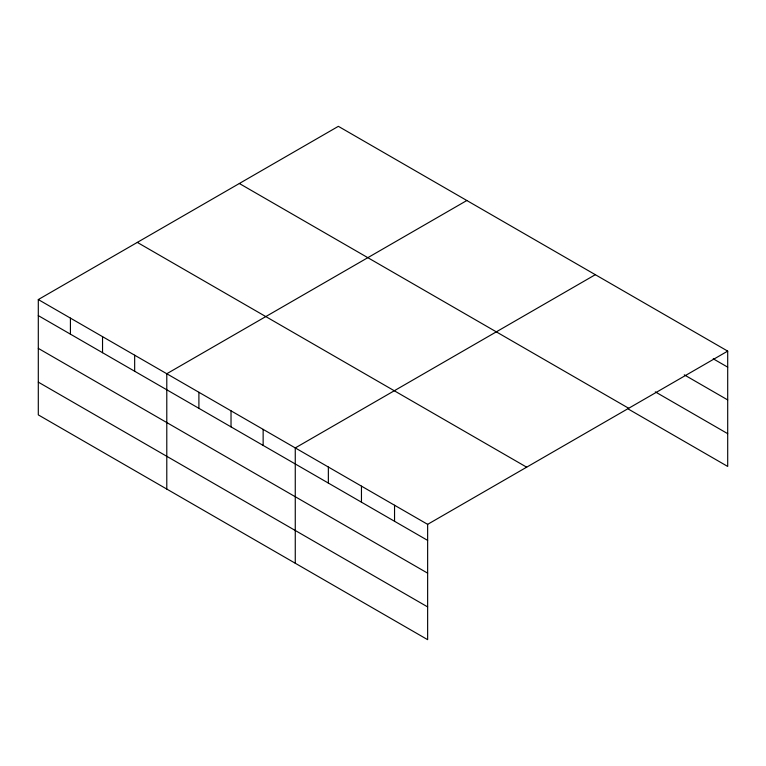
<?xml version="1.0" encoding="UTF-8"?>
<svg xmlns="http://www.w3.org/2000/svg" width="766" height="766" viewBox="0 0 766 766"><rect width="100%" height="100%" fill="white"/><g stroke="black" fill="none" stroke-linecap="round" stroke-linejoin="round"><path stroke-width="1.15" d="M628.417 409.111L727.7 466.437L727.7 351.115L338.361 126.333L38.3 299.563L38.3 414.885L427.639 639.667L427.639 524.346L38.3 299.563M466.839 200.51L166.787 373.741L166.787 489.062M595.326 274.688L295.264 447.928L295.264 563.24M427.639 524.346L727.7 351.115M713.223 358.794L727.7 367.153M684.268 374.842L727.7 399.919M655.303 391.876L727.7 433.671M239.337 183.495L628.685 408.278M137.315 242.401L526.663 467.183M38.3 315.611L427.639 540.394M38.3 348.377L427.639 573.159M38.3 382.129L427.639 606.911M394.547 505.244L394.547 521.292M361.456 486.142L361.456 502.18M328.355 467.03L328.355 483.078M263.14 429.381L263.14 445.419M231.026 410.835L231.026 426.882M198.901 392.288L198.901 408.335M134.663 355.204L134.663 371.242M102.539 336.657L102.539 352.705M70.424 318.11L70.424 334.158"/></g></svg>
